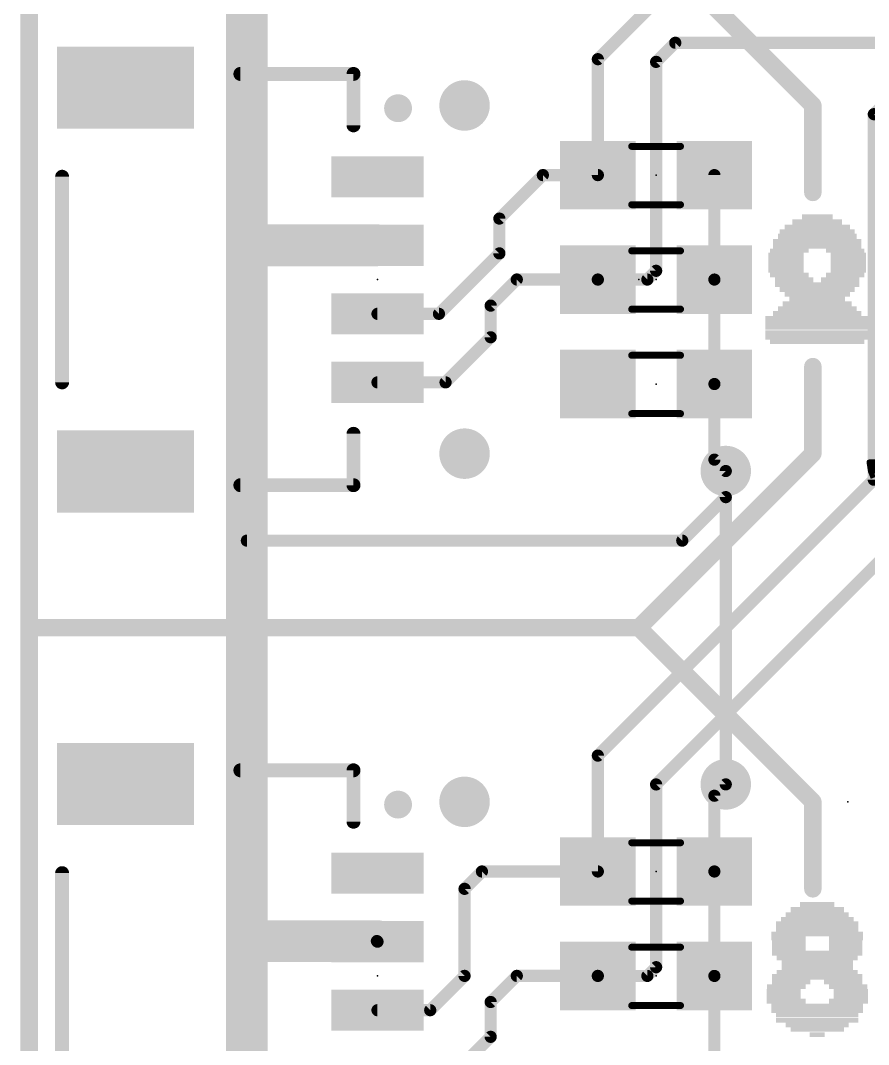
# Model space of a CAD drawing. Extents: x -29 to 78, y -12 to 55.
# Drawn here: x -0.13 to 12.24, y 9.16 to 24.1 of the extents above; entities that cross this region are included whole.
import ezdxf

# ---------------------------------------------------------------- set-up
doc = ezdxf.new("R2010")
doc.units = 0
for name, color, linetype in [('1', 12, 'CONTINUOUS'), ('16', 132, 'CONTINUOUS'), ('18', 110, 'CONTINUOUS'), ('20', 31, 'CONTINUOUS'), ('21', 41, 'CONTINUOUS'), ('22', 40, 'CONTINUOUS'), ('23', 53, 'CONTINUOUS'), ('51', 53, 'CONTINUOUS')]:
    doc.layers.add(name, color=color, linetype=linetype)

# ---------------------------------------------------------------- blocks, each defined once
blk = doc.blocks.new('RECT')
blk.add_solid([(-0.5, -0.5), (0.5, -0.5), (-0.5, 0.5), (0.5, 0.5)])
blk = doc.blocks.new('ROUNDV')
at = {"const_width": 0.5}
blk.add_lwpolyline([(0, -0.25, 1), (0, 0.25, 1), (0, -0.25)], format="xyb", dxfattribs=at)

msp = doc.modelspace()

# ---------------------------------------------------------------- linework, layer by layer
at = {"layer": '1'}
for points, const_width in [([(0, 0), (0, 54.61)], 0.254), ([(3.175, 30.9792), (3.175, 20.8192)], 0.6096), ([(9.1842, 24.4242), (8.2941, 23.5341)], 0.1778), ([(9.4232, 23.7742), (9.144, 23.495)], 0.1778), ([(14.7801, 23.7742), (9.4232, 23.7742)], 0.1778), ([(8.2941, 21.8432), (8.2941, 23.5341)], 0.1778), ([(9.144, 20.447), (9.144, 23.495)], 0.1778), ([(12.7111, 23.1242), (12.3191, 22.7322)], 0.1778), ([(12.3191, 22.7322), (12.3191, 17.3991)], 0.1778), ([(6.858, 21.209), (7.4922, 21.8432)], 0.1778), ([(7.4922, 21.8432), (8.2941, 21.8432)], 0.1778), ([(9.9941, 21.8432), (9.9941, 20.3192)], 0.1778), ([(6.858, 20.701), (6.858, 21.209)], 0.1778), ([(3.175, 20.8192), (3.175, 16.51)], 0.6096), ([(5.0801, 20.8192), (3.175, 20.8192)], 0.6096), ([(5.9762, 19.8192), (6.858, 20.701)], 0.1778), ([(9.0162, 20.3192), (9.144, 20.447)], 0.1778), ([(6.731, 19.939), (7.112, 20.32)], 0.1778), ([(7.112, 20.32), (8.2933, 20.32)], 0.1778), ([(8.2933, 20.32), (8.2941, 20.3192)], 0.1778), ([(8.2941, 20.3192), (9.0162, 20.3192)], 0.1778), ([(9.9941, 20.3192), (9.9941, 18.7952)], 0.1778), ([(6.731, 19.4774), (6.731, 19.939)], 0.1778), ([(5.0801, 19.8192), (5.9762, 19.8192)], 0.1778), ([(6.0728, 18.8192), (6.731, 19.4774)], 0.1778), ([(5.0801, 18.8192), (6.0728, 18.8192)], 0.1778), ([(9.9941, 17.6919), (9.9941, 18.7952)], 0.1778), ([(10.16, 17.526), (9.9941, 17.6919)], 0.1778), ([(12.3191, 17.3991), (8.2941, 13.3741)], 0.1778), ([(10.16, 17.526), (10.16, 17.145)], 0.1778), ([(10.16, 17.145), (9.525, 16.51)], 0.1778), ([(3.175, 16.51), (3.175, 10.668)], 0.6096), ([(9.144, 12.9531), (12.9541, 16.7632)], 0.1778), ([(9.525, 16.51), (3.175, 16.51)], 0.1778), ([(8.2941, 11.6832), (8.2941, 13.3741)], 0.1778), ([(9.144, 10.287), (9.144, 12.9531)], 0.1778), ([(9.9941, 12.7881), (10.16, 12.954)], 0.1778), ([(9.9941, 11.6832), (9.9941, 12.7881)], 0.1778), ([(6.35, 11.43), (6.6032, 11.6832)], 0.1778), ([(8.2941, 11.6832), (6.6032, 11.6832)], 0.1778), ([(9.9941, 11.6832), (9.9941, 10.1592)], 0.1778), ([(6.35, 10.16), (6.35, 11.43)], 0.1778), ([(3.175, 10.668), (3.175, 6.985)], 0.6096), ([(3.175, 10.668), (5.0713, 10.668)], 0.6096), ([(5.0713, 10.668), (5.0801, 10.6592)], 0.1778), ([(9.0162, 10.1592), (9.144, 10.287)], 0.1778), ([(5.8492, 9.6592), (6.35, 10.16)], 0.1778), ([(7.112, 10.16), (6.731, 9.779)], 0.1778), ([(7.112, 10.16), (8.2933, 10.16)], 0.1778), ([(8.2933, 10.16), (8.2941, 10.1592)], 0.1778), ([(8.2941, 10.1592), (9.0162, 10.1592)], 0.1778), ([(9.9941, 8.6352), (9.9941, 10.1592)], 0.1778), ([(6.731, 9.271), (6.731, 9.779)], 0.1778), ([(5.0801, 9.6592), (5.8492, 9.6592)], 0.1778), ([(6.1192, 8.6592), (6.731, 9.271)], 0.1778)]:
    msp.add_lwpolyline(points, dxfattribs=dict(at, const_width=const_width))
for points, const_width in [([(9.4232, 23.8187, 1), (9.4232, 23.7298)], 0.0889), ([(9.4546, 23.7428, 1), (9.3918, 23.8056)], 0.0889), ([(8.2627, 23.5655, 1), (8.3255, 23.5027)], 0.0889), ([(8.3386, 23.5341, 1), (8.2497, 23.5341)], 0.0889), ([(9.1126, 23.5264, 1), (9.1754, 23.4636)], 0.0889), ([(9.1884, 23.495, 1), (9.0996, 23.495)], 0.0889), ([(12.3636, 22.7322, 1), (12.2747, 22.7322)], 0.0889), ([(12.2877, 22.7636, 1), (12.3505, 22.7008)], 0.0889), ([(7.4922, 21.8877, 1), (7.4922, 21.7988)], 0.0889), ([(7.5236, 21.8118, 1), (7.4608, 21.8746)], 0.0889), ([(8.2497, 21.8432, 1), (8.3386, 21.8432)], 0.0889), ([(8.2941, 21.7988, 1), (8.2941, 21.8877)], 0.0889), ([(10.0386, 21.8432, 1), (9.9497, 21.8432)], 0.0889), ([(6.8266, 21.2404, 1), (6.8894, 21.1776)], 0.0889), ([(6.9025, 21.209, 1), (6.8136, 21.209)], 0.0889), ([(3.3274, 20.8192, 1), (3.0226, 20.8192)], 0.3048), ([(3.175, 20.9716, 1), (3.175, 20.6668)], 0.3048), ([(5.0801, 20.6668, 1), (5.0801, 20.9716)], 0.3048), ([(3.0226, 20.8192, 1), (3.3274, 20.8192)], 0.3048), ([(6.8894, 20.6696, 1), (6.8266, 20.7324)], 0.0889), ([(6.8136, 20.701, 1), (6.9025, 20.701)], 0.0889), ([(9.0996, 20.447, 1), (9.1884, 20.447)], 0.0889), ([(9.1754, 20.4156, 1), (9.1126, 20.4784)], 0.0889), ([(7.112, 20.3645, 1), (7.112, 20.2755)], 0.0889), ([(7.1434, 20.2886, 1), (7.0806, 20.3514)], 0.0889), ([(8.3248, 20.3514, 1), (8.2619, 20.2886)], 0.0889), ([(8.2941, 20.3637, 1), (8.2941, 20.2748)], 0.0889), ([(8.2627, 20.2878, 1), (8.3255, 20.3506)], 0.0889), ([(8.2933, 20.2755, 1), (8.2933, 20.3645)], 0.0889), ([(8.9848, 20.3506, 1), (9.0476, 20.2878)], 0.0889), ([(9.0162, 20.2748, 1), (9.0162, 20.3637)], 0.0889), ([(10.0386, 20.3192, 1), (9.9497, 20.3192)], 0.0889), ([(9.9497, 20.3192, 1), (10.0386, 20.3192)], 0.0889), ([(6.7755, 19.939, 1), (6.6866, 19.939)], 0.0889), ([(5.0801, 19.8637, 1), (5.0801, 19.7748)], 0.0889), ([(5.9448, 19.8506, 1), (6.0076, 19.7878)], 0.0889), ([(5.9762, 19.7748, 1), (5.9762, 19.8637)], 0.0889), ([(6.6996, 19.9704, 1), (6.7624, 19.9076)], 0.0889), ([(6.6866, 19.4774, 1), (6.7755, 19.4774)], 0.0889), ([(6.7624, 19.446, 1), (6.6996, 19.5089)], 0.0889), ([(5.0801, 18.8637, 1), (5.0801, 18.7748)], 0.0889), ([(6.0414, 18.8506, 1), (6.1042, 18.7878)], 0.0889), ([(6.0728, 18.7748, 1), (6.0728, 18.8637)], 0.0889), ([(10.0386, 18.7952, 1), (9.9497, 18.7952)], 0.0889), ([(9.9497, 18.7952, 1), (10.0386, 18.7952)], 0.0889), ([(10.0255, 17.7233, 1), (9.9627, 17.6605)], 0.0889), ([(9.9497, 17.6919, 1), (10.0386, 17.6919)], 0.0889), ([(10.2044, 17.526, 1), (10.1156, 17.526)], 0.0889), ([(10.1286, 17.4946, 1), (10.1914, 17.5574)], 0.0889), ([(12.2747, 17.3991, 1), (12.3636, 17.3991)], 0.0889), ([(10.1156, 17.145, 1), (10.2044, 17.145)], 0.0889), ([(10.1914, 17.1136, 1), (10.1286, 17.1764)], 0.0889), ([(3.3274, 16.51, 1), (3.0226, 16.51)], 0.3048), ([(3.0226, 16.51, 1), (3.3274, 16.51)], 0.3048), ([(3.175, 16.5545, 1), (3.175, 16.4656)], 0.0889), ([(9.4936, 16.5414, 1), (9.5564, 16.4786)], 0.0889), ([(9.525, 16.4656, 1), (9.525, 16.5545)], 0.0889), ([(8.2627, 13.4055, 1), (8.3255, 13.3427)], 0.0889), ([(8.3386, 13.3741, 1), (8.2497, 13.3741)], 0.0889), ([(9.1126, 12.9845, 1), (9.1754, 12.9217)], 0.0889), ([(9.1884, 12.9531, 1), (9.0996, 12.9531)], 0.0889), ([(10.1914, 12.9226, 1), (10.1286, 12.9854)], 0.0889), ([(9.9627, 12.8195, 1), (10.0255, 12.7567)], 0.0889), ([(10.0386, 12.7881, 1), (9.9497, 12.7881)], 0.0889), ([(6.6032, 11.7277, 1), (6.6032, 11.6388)], 0.0889), ([(6.6346, 11.6518, 1), (6.5718, 11.7146)], 0.0889), ([(8.2497, 11.6832, 1), (8.3386, 11.6832)], 0.0889), ([(8.2941, 11.6388, 1), (8.2941, 11.7277)], 0.0889), ([(10.0386, 11.6832, 1), (9.9497, 11.6832)], 0.0889), ([(9.9497, 11.6832, 1), (10.0386, 11.6832)], 0.0889), ([(6.3945, 11.43, 1), (6.3056, 11.43)], 0.0889), ([(6.3186, 11.4614, 1), (6.3814, 11.3986)], 0.0889), ([(3.3274, 10.668, 1), (3.0226, 10.668)], 0.3048), ([(3.175, 10.8204, 1), (3.175, 10.5156)], 0.3048), ([(5.0713, 10.5156, 1), (5.0713, 10.8204)], 0.3048), ([(3.0226, 10.668, 1), (3.3274, 10.668)], 0.3048), ([(5.1028, 10.6994, 1), (5.0399, 10.6366)], 0.0889), ([(5.0487, 10.6278, 1), (5.1115, 10.6906)], 0.0889), ([(9.0996, 10.287, 1), (9.1884, 10.287)], 0.0889), ([(9.1754, 10.2556, 1), (9.1126, 10.3184)], 0.0889), ([(6.3056, 10.16, 1), (6.3945, 10.16)], 0.0889), ([(6.3814, 10.1286, 1), (6.3186, 10.1914)], 0.0889), ([(7.112, 10.2044, 1), (7.112, 10.1156)], 0.0889), ([(7.1434, 10.1286, 1), (7.0806, 10.1914)], 0.0889), ([(8.3248, 10.1914, 1), (8.2619, 10.1286)], 0.0889), ([(8.2941, 10.2037, 1), (8.2941, 10.1148)], 0.0889), ([(8.2627, 10.1278, 1), (8.3255, 10.1906)], 0.0889), ([(8.2933, 10.1156, 1), (8.2933, 10.2044)], 0.0889), ([(8.9848, 10.1906, 1), (9.0476, 10.1278)], 0.0889), ([(9.0162, 10.1148, 1), (9.0162, 10.2037)], 0.0889), ([(10.0386, 10.1592, 1), (9.9497, 10.1592)], 0.0889), ([(9.9497, 10.1592, 1), (10.0386, 10.1592)], 0.0889), ([(6.7755, 9.779, 1), (6.6866, 9.779)], 0.0889), ([(5.0801, 9.7037, 1), (5.0801, 9.6148)], 0.0889), ([(5.8178, 9.6906, 1), (5.8806, 9.6278)], 0.0889), ([(5.8492, 9.6148, 1), (5.8492, 9.7037)], 0.0889), ([(6.6996, 9.8104, 1), (6.7624, 9.7476)], 0.0889), ([(6.6866, 9.271, 1), (6.7755, 9.271)], 0.0889), ([(6.7624, 9.2396, 1), (6.6996, 9.3024)], 0.0889)]:
    msp.add_lwpolyline(points, format="xyb", dxfattribs=dict(at, const_width=const_width))
at = {"layer": '16'}
for points, const_width in [([(0, 0), (0, 54.61)], 0.254), ([(10.16, 12.954), (10.16, 17.526)], 0.1778)]:
    msp.add_lwpolyline(points, dxfattribs=dict(at, const_width=const_width))
at = {"layer": '16', "const_width": 0.0889}
for points in [[(10.2044, 17.526, 1), (10.1156, 17.526)], [(10.1156, 12.954, 1), (10.2044, 12.954)]]:
    msp.add_lwpolyline(points, format="xyb", dxfattribs=at)
at = {"layer": '20', "const_width": 0.2032}
msp.add_lwpolyline([(0, 54.61), (0, 0)], dxfattribs=at)
at = {"layer": '21'}
for points, const_width in [([(11.43, 22.86), (8.89, 25.4)], 0.254), ([(3.0801, 23.3192), (4.7301, 23.3192)], 0.2032), ([(4.7301, 23.3192), (4.7301, 22.5692)], 0.2032), ([(11.43, 21.59), (11.43, 22.86)], 0.254), ([(0.4801, 21.8192), (0.4801, 18.8192)], 0.2032), ([(11.43, 17.78), (11.43, 19.05)], 0.254), ([(4.7301, 18.0692), (4.7301, 17.3192)], 0.2032), ([(8.89, 15.24), (11.43, 17.78)], 0.254), ([(12.271, 17.526), (12.251, 17.656)], 0.0762), ([(12.251, 17.656), (12.621, 17.656)], 0.0762), ([(12.2593, 17.6022), (12.621, 17.6022)], 0.0762), ([(12.311, 17.426), (12.271, 17.526)], 0.0762), ([(12.271, 17.526), (12.656, 17.526)], 0.0762), ([(4.7301, 17.3192), (3.0801, 17.3192)], 0.2032), ([(8.89, 15.24), (0, 15.24)], 0.254), ([(11.43, 12.7), (8.89, 15.24)], 0.254), ([(3.0801, 13.1592), (4.7301, 13.1592)], 0.2032), ([(4.7301, 13.1592), (4.7301, 12.4092)], 0.2032), ([(11.43, 11.43), (11.43, 12.7)], 0.254), ([(0.4801, 11.6592), (0.4801, 8.6592)], 0.2032)]:
    msp.add_lwpolyline(points, dxfattribs=dict(at, const_width=const_width))
for points, const_width in [([(3.0801, 23.37, 1), (3.0801, 23.2684)], 0.1016), ([(4.7809, 23.3192, 1), (4.6793, 23.3192)], 0.1016), ([(4.7301, 23.2684, 1), (4.7301, 23.37)], 0.1016), ([(5.3801, 22.7176, 1), (5.3801, 22.9208, 1), (5.3801, 22.7176)], 0.2032), ([(11.4935, 22.86, 1), (11.3665, 22.86)], 0.127), ([(11.3851, 22.8151, 1), (11.4749, 22.9049)], 0.127), ([(4.6793, 22.5692, 1), (4.7809, 22.5692)], 0.1016), ([(0.5309, 21.8192, 1), (0.4293, 21.8192)], 0.1016), ([(11.3665, 21.59, 1), (11.4935, 21.59)], 0.127), ([(11.4935, 19.05, 1), (11.3665, 19.05)], 0.127), ([(0.4293, 18.8192, 1), (0.5309, 18.8192)], 0.1016), ([(4.7809, 18.0692, 1), (4.6793, 18.0692)], 0.1016), ([(11.3665, 17.78, 1), (11.4935, 17.78)], 0.127), ([(11.4749, 17.7351, 1), (11.3851, 17.8249)], 0.127), ([(12.251, 17.6751, 1), (12.251, 17.637)], 0.0381), ([(12.2698, 17.6589, 1), (12.2322, 17.6531)], 0.0381), ([(12.2593, 17.6212, 1), (12.2593, 17.5831)], 0.0381), ([(12.2887, 17.5331, 1), (12.2533, 17.5189)], 0.0381), ([(12.271, 17.545, 1), (12.271, 17.5069)], 0.0381), ([(12.2522, 17.5231, 1), (12.2898, 17.5289)], 0.0381), ([(3.0801, 17.37, 1), (3.0801, 17.2684)], 0.1016), ([(4.6793, 17.3192, 1), (4.7809, 17.3192)], 0.1016), ([(4.7301, 17.2684, 1), (4.7301, 17.37)], 0.1016), ([(0, 15.3035, 1), (0, 15.1765)], 0.127), ([(8.9349, 15.2849, 1), (8.8451, 15.1951)], 0.127), ([(8.8451, 15.2849, 1), (8.9349, 15.1951)], 0.127), ([(8.89, 15.1765, 1), (8.89, 15.3035)], 0.127), ([(3.0801, 13.21, 1), (3.0801, 13.1084)], 0.1016), ([(4.7809, 13.1592, 1), (4.6793, 13.1592)], 0.1016), ([(4.7301, 13.1084, 1), (4.7301, 13.21)], 0.1016), ([(5.3801, 12.5576, 1), (5.3801, 12.7608, 1), (5.3801, 12.5576)], 0.2032), ([(11.4935, 12.7, 1), (11.3665, 12.7)], 0.127), ([(11.3851, 12.6551, 1), (11.4749, 12.7449)], 0.127), ([(4.6793, 12.4092, 1), (4.7809, 12.4092)], 0.1016), ([(0.5309, 11.6592, 1), (0.4293, 11.6592)], 0.1016), ([(11.3665, 11.43, 1), (11.4935, 11.43)], 0.127)]:
    msp.add_lwpolyline(points, format="xyb", dxfattribs=dict(at, const_width=const_width))
at = {"layer": '22', "const_width": 0.254}
for points in [[(11.43, 22.86), (8.89, 25.4)], [(11.43, 21.59), (11.43, 22.86)], [(11.43, 17.78), (11.43, 19.05)], [(8.89, 15.24), (11.43, 17.78)], [(0, 15.24), (8.89, 15.24)], [(8.89, 15.24), (11.43, 12.7)], [(11.43, 12.7), (11.43, 11.43)]]:
    msp.add_lwpolyline(points, dxfattribs=at)
at = {"layer": '22', "const_width": 0.127}
for points in [[(11.4935, 22.86, 1), (11.3665, 22.86)], [(11.3851, 22.8151, 1), (11.4749, 22.9049)], [(11.3665, 21.59, 1), (11.4935, 21.59)], [(11.4935, 19.05, 1), (11.3665, 19.05)], [(11.3665, 17.78, 1), (11.4935, 17.78)], [(11.4749, 17.7351, 1), (11.3851, 17.8249)], [(0, 15.3035, 1), (0, 15.1765)], [(8.9349, 15.2849, 1), (8.8451, 15.1951)], [(8.8451, 15.2849, 1), (8.9349, 15.1951)], [(8.89, 15.1765, 1), (8.89, 15.3035)], [(11.4935, 12.7, 1), (11.3665, 12.7)], [(11.3851, 12.6551, 1), (11.4749, 12.7449)], [(11.3665, 11.43, 1), (11.4935, 11.43)]]:
    msp.add_lwpolyline(points, format="xyb", dxfattribs=at)
at = {"layer": '23'}
for p in [(9.1441, 21.8432), (5.0801, 20.3192), (8.89, 20.32), (9.1441, 20.3192), (9.1441, 18.7952), (11.938, 12.7), (9.1441, 11.6832), (9.144, 10.287), (5.0801, 10.1592), (9.1441, 10.1592)]:
    msp.add_point(p, dxfattribs=at)
at = {"layer": '51', "const_width": 0.1016}
for points in [[(9.5001, 22.2622), (8.7881, 22.2622)], [(9.5001, 21.4112), (8.7881, 21.4112)], [(9.5001, 20.7382), (8.7881, 20.7382)], [(9.5001, 19.8872), (8.7881, 19.8872)], [(9.5001, 19.2142), (8.7881, 19.2142)], [(9.5001, 18.3632), (8.7881, 18.3632)], [(9.5001, 12.1022), (8.7881, 12.1022)], [(9.5001, 11.2512), (8.7881, 11.2512)], [(9.5001, 10.5782), (8.7881, 10.5782)], [(9.5001, 9.7272), (8.7881, 9.7272)]]:
    msp.add_lwpolyline(points, dxfattribs=at)
at = {"layer": '51', "const_width": 0.0508}
for points in [[(8.7881, 22.2876, 1), (8.7881, 22.2368)], [(9.5001, 22.2368, 1), (9.5001, 22.2876)], [(8.7881, 21.4366, 1), (8.7881, 21.3858)], [(9.5001, 21.3858, 1), (9.5001, 21.4366)], [(8.7881, 20.7636, 1), (8.7881, 20.7128)], [(9.5001, 20.7128, 1), (9.5001, 20.7636)], [(8.7881, 19.9126, 1), (8.7881, 19.8618)], [(9.5001, 19.8618, 1), (9.5001, 19.9126)], [(8.7881, 19.2396, 1), (8.7881, 19.1888)], [(9.5001, 19.1888, 1), (9.5001, 19.2396)], [(8.7881, 18.3886, 1), (8.7881, 18.3378)], [(9.5001, 18.3378, 1), (9.5001, 18.3886)], [(8.7881, 12.1276, 1), (8.7881, 12.0768)], [(9.5001, 12.0768, 1), (9.5001, 12.1276)], [(8.7881, 11.2766, 1), (8.7881, 11.2258)], [(9.5001, 11.2258, 1), (9.5001, 11.2766)], [(8.7881, 10.6036, 1), (8.7881, 10.5528)], [(9.5001, 10.5528, 1), (9.5001, 10.6036)], [(8.7881, 9.7526, 1), (8.7881, 9.7018)], [(9.5001, 9.7018, 1), (9.5001, 9.7526)]]:
    msp.add_lwpolyline(points, format="xyb", dxfattribs=at)

# ---------------------------------------------------------------- block references
at = {"layer": '1', "rotation": 270}
for p, xscale, yscale in [((1.4051, 23.1192), 1.2, 2), ((5.0801, 21.8192), 0.6, 1.35), ((5.0801, 20.8192), 0.6, 1.35), ((5.0801, 19.8192), 0.6, 1.35), ((5.0801, 18.8192), 0.6, 1.35), ((1.4051, 17.5192), 1.2, 2), ((1.4051, 12.9592), 1.2, 2), ((5.0801, 11.6592), 0.6, 1.35), ((5.0801, 10.6592), 0.6, 1.35), ((5.0801, 9.6592), 0.6, 1.35)]:
    msp.add_blockref('RECT', p, dxfattribs=dict(at, xscale=xscale, yscale=yscale))
at = {"layer": '1', "xscale": 1.1, "rotation": 180}
for p in [(8.2941, 21.8432), (9.9941, 21.8432), (8.2941, 20.3192), (9.9941, 20.3192), (8.2941, 18.7952), (9.9941, 18.7952), (8.2941, 11.6832), (9.9941, 11.6832), (8.2941, 10.1592), (9.9941, 10.1592)]:
    msp.add_blockref('RECT', p, dxfattribs=at)
at = {"layer": '18', "xscale": 0.7366, "yscale": 0.7366}
for p in [(6.3501, 22.8592), (6.3501, 22.8592), (6.3501, 17.7792), (6.3501, 17.7792), (10.16, 17.526), (10.16, 17.526), (10.16, 12.954), (10.16, 12.954), (6.3501, 12.6992), (6.3501, 12.6992)]:
    msp.add_blockref('ROUNDV', p, dxfattribs=at)
at = {"layer": '21'}
for p, xscale, yscale in [((11.48, 21.235), 0.42, 0.07), ((11.515, 21.085), 0.91, 0.07), ((11.48, 21.16), 0.7, 0.08), ((11.48, 20.95), 1.12, 0.08), ((11.515, 21.02), 1.05, 0.06), ((11.48, 20.875), 1.26, 0.07), ((11.48, 20.805), 1.26, 0.07), ((11.095, 20.74), 0.49, 0.06), ((11.9, 20.74), 0.56, 0.06), ((11.025, 20.67), 0.49, 0.08), ((11.025, 20.595), 0.49, 0.07), ((11.935, 20.67), 0.49, 0.08), ((11.935, 20.595), 0.49, 0.07), ((11.025, 20.525), 0.49, 0.07), ((11.025, 20.455), 0.49, 0.07), ((11.935, 20.525), 0.49, 0.07), ((11.935, 20.455), 0.49, 0.07), ((11.025, 20.385), 0.35, 0.07), ((11.83, 20.315), 0.56, 0.07), ((11.9, 20.385), 0.56, 0.07), ((11.69, 20.18), 0.7, 0.08), ((11.795, 20.245), 0.63, 0.07), ((11.515, 20.035), 0.77, 0.07), ((11.585, 20.105), 0.77, 0.07), ((11.34, 19.895), 0.84, 0.07), ((11.41, 19.965), 0.84, 0.07), ((11.445, 19.825), 1.19, 0.07), ((11.55, 19.755), 1.4, 0.07), ((11.515, 19.685), 1.47, 0.07), ((11.515, 19.62), 1.47, 0.06), ((11.515, 19.545), 1.47, 0.07), ((11.55, 19.475), 1.4, 0.07), ((11.55, 19.41), 1.26, 0.06), ((11.489, 11.202), 0.49, 0.07), ((11.489, 11.052), 0.91, 0.07), ((11.489, 11.127), 0.77, 0.08), ((11.489, 10.917), 1.19, 0.08), ((11.489, 10.987), 1.05, 0.06), ((11.489, 10.772), 1.33, 0.07), ((11.489, 10.842), 1.19, 0.07), ((11.069, 10.707), 0.49, 0.06), ((11.104, 10.637), 0.42, 0.08), ((11.909, 10.707), 0.49, 0.06), ((11.909, 10.637), 0.49, 0.08), ((11.104, 10.562), 0.28, 0.07), ((11.734, 10.492), 0.84, 0.07), ((11.909, 10.562), 0.49, 0.07), ((11.629, 10.352), 0.77, 0.07), ((11.629, 10.282), 0.77, 0.07), ((11.699, 10.422), 0.77, 0.07), ((11.699, 10.212), 0.77, 0.07), ((11.734, 10.147), 0.84, 0.08), ((10.999, 10.002), 0.35, 0.07), ((11.874, 10.072), 0.56, 0.07), ((11.944, 10.002), 0.56, 0.07), ((10.999, 9.932), 0.49, 0.07), ((10.999, 9.862), 0.49, 0.07), ((11.979, 9.932), 0.49, 0.07), ((11.979, 9.862), 0.49, 0.07), ((11.034, 9.792), 0.56, 0.07), ((11.489, 9.722), 1.33, 0.07), ((11.909, 9.792), 0.49, 0.07), ((11.489, 9.652), 1.33, 0.07), ((11.489, 9.587), 1.19, 0.06), ((11.454, 9.512), 1.12, 0.07), ((11.489, 9.442), 0.91, 0.07), ((11.454, 9.377), 0.7, 0.06), ((11.489, 9.302), 0.21, 0.07)]:
    msp.add_blockref('RECT', p, dxfattribs=dict(at, xscale=xscale, yscale=yscale))
at = {"layer": '22', "rotation": 180}
for p, xscale, yscale in [((11.507, 21.235), 0.42, 0.07), ((11.472, 21.085), 0.91, 0.07), ((11.507, 21.16), 0.7, 0.08), ((11.472, 21.02), 1.05, 0.06), ((11.507, 20.95), 1.12, 0.08), ((11.087, 20.74), 0.56, 0.06), ((11.507, 20.875), 1.26, 0.07), ((11.507, 20.805), 1.26, 0.07), ((11.892, 20.74), 0.49, 0.06), ((11.052, 20.67), 0.49, 0.08), ((11.052, 20.595), 0.49, 0.07), ((11.962, 20.67), 0.49, 0.08), ((11.962, 20.595), 0.49, 0.07), ((11.052, 20.525), 0.49, 0.07), ((11.052, 20.455), 0.49, 0.07), ((11.962, 20.525), 0.49, 0.07), ((11.962, 20.455), 0.49, 0.07), ((11.087, 20.385), 0.56, 0.07), ((11.157, 20.315), 0.56, 0.07), ((11.962, 20.385), 0.35, 0.07), ((11.192, 20.245), 0.63, 0.07), ((11.297, 20.18), 0.7, 0.08), ((11.402, 20.105), 0.77, 0.07), ((11.472, 20.035), 0.77, 0.07), ((11.577, 19.965), 0.84, 0.07), ((11.647, 19.895), 0.84, 0.07), ((11.437, 19.755), 1.4, 0.07), ((11.542, 19.825), 1.19, 0.07), ((11.472, 19.685), 1.47, 0.07), ((11.472, 19.62), 1.47, 0.06), ((11.472, 19.545), 1.47, 0.07), ((11.437, 19.475), 1.4, 0.07), ((11.437, 19.41), 1.26, 0.06), ((11.498, 11.202), 0.49, 0.07), ((11.498, 11.052), 0.91, 0.07), ((11.498, 11.127), 0.77, 0.08), ((11.498, 10.917), 1.19, 0.08), ((11.498, 10.987), 1.05, 0.06), ((11.498, 10.772), 1.33, 0.07), ((11.498, 10.842), 1.19, 0.07), ((11.078, 10.707), 0.49, 0.06), ((11.078, 10.637), 0.49, 0.08), ((11.918, 10.707), 0.49, 0.06), ((11.883, 10.637), 0.42, 0.08), ((11.078, 10.562), 0.49, 0.07), ((11.253, 10.492), 0.84, 0.07), ((11.883, 10.562), 0.28, 0.07), ((11.288, 10.422), 0.77, 0.07), ((11.358, 10.352), 0.77, 0.07), ((11.358, 10.282), 0.77, 0.07), ((11.253, 10.147), 0.84, 0.08), ((11.288, 10.212), 0.77, 0.07), ((11.043, 10.002), 0.56, 0.07), ((11.113, 10.072), 0.56, 0.07), ((11.988, 10.002), 0.35, 0.07), ((11.008, 9.932), 0.49, 0.07), ((11.008, 9.862), 0.49, 0.07), ((11.988, 9.932), 0.49, 0.07), ((11.988, 9.862), 0.49, 0.07), ((11.078, 9.792), 0.49, 0.07), ((11.498, 9.722), 1.33, 0.07), ((11.953, 9.792), 0.56, 0.07), ((11.498, 9.652), 1.33, 0.07), ((11.498, 9.587), 1.19, 0.06), ((11.533, 9.512), 1.12, 0.07), ((11.498, 9.442), 0.91, 0.07), ((11.533, 9.377), 0.7, 0.06), ((11.498, 9.302), 0.21, 0.07)]:
    msp.add_blockref('RECT', p, dxfattribs=dict(at, xscale=xscale, yscale=yscale))
at = {"layer": '51', "xscale": 0.5001, "yscale": 0.95, "rotation": 180}
for p in [(8.5639, 21.8381), (9.7323, 21.8381), (8.5639, 20.3141), (9.7323, 20.3141), (8.5639, 18.7901), (9.7323, 18.7901), (8.5639, 11.6781), (9.7323, 11.6781), (8.5639, 10.1541), (9.7323, 10.1541)]:
    msp.add_blockref('RECT', p, dxfattribs=at)

doc.saveas('drawing.dxf')
